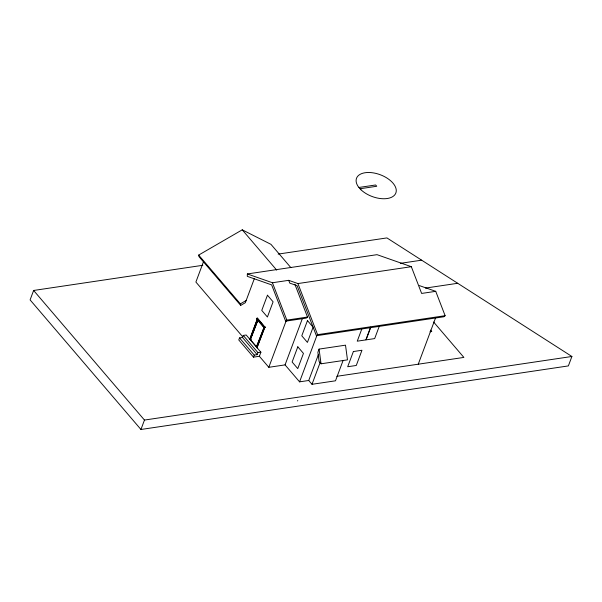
<?xml version="1.0" encoding="UTF-8"?>
<svg xmlns="http://www.w3.org/2000/svg" width="602" height="602" viewBox="0 0 602 602"><rect width="100%" height="100%" fill="white"/><g stroke="black" fill="none" stroke-linecap="round" stroke-linejoin="round"><path stroke-width="0.9" d="M247.362 273.955L272.443 282.744L288.697 280.329L289.773 283.113L297.117 285.694L316.396 335.72L443.915 316.757L445.126 315.696L435.735 291.338L421.633 293.437L411.324 266.694L377.025 254.669L247.362 273.955L247.279 276.341L271.645 284.881L285.634 321.175L306.298 318.097L307.509 317.036L294.86 284.204M202.836 265.294L33.622 290.465L30.1 299.894L140.943 429.482L568.378 365.911L571.9 356.482L386.92 237.918L278.147 254.097M203.626 261.366L195.891 282.052L242.832 336.932M140.943 429.482L144.465 420.061L571.9 356.482M254.36 278.598L245.345 302.701L240.702 305.395L198.991 256.618L198.645 255.09L242.237 229.829L270.953 244.337L290.909 267.664M242.478 337.474L243.238 335.434L257.949 352.637L257.189 354.676L242.478 337.474L239.536 337.91L238.768 339.949L253.48 357.144L259.372 356.271L268.808 367.303L285.062 364.887L299.57 381.849L308.728 380.487L311.994 384.302L335.487 380.81L343.125 360.38M256.888 318.398L257.468 318.082L265.113 327.368L264.624 327.443L256.888 318.398L257.626 318.27M249.89 338.648L249.431 338.941L249.973 338.745L257.536 318.511M250.304 337.865L257.212 319.391M250.289 339.438L257.791 320.008L250.169 339.46M257.859 320.437L250.537 339.4M256.58 346.79L264.075 327.36L256.46 346.812M253.48 357.144L254.247 355.112L239.536 337.91M257.144 347.452L264.714 327.202L256.971 318.157M257.024 347.467L265.046 326.939M257.468 347.512L257.009 347.805L257.385 347.414M259.372 356.271L260.892 352.2L246.18 334.998L243.238 335.434M268.808 367.303L286.176 320.836M285.062 364.887L302.43 318.42M299.57 381.849L316.945 335.389M297.584 400.947L297.764 400.473M319.075 349.1L317.871 352.305L319.113 361.539L321.047 363.796L347.482 359.868L345.51 345.164L319.075 349.1L321.047 363.796M308.728 380.487L318.383 354.668M311.994 384.302L320.272 362.171M361.983 328.504L357.249 341.176L365.835 339.904L370.576 327.232M370.817 327.195L366.084 339.867L374.67 338.587L379.403 325.915M418.255 364.195L435.63 317.736M285.634 321.175L286.838 320.113L307.509 317.036M316.396 335.72L317.6 334.659L445.126 315.696M240.702 305.395L240.364 303.867L246.165 300.503M358.912 187.47L375.64 184.98L376.739 186.266L360.011 188.757M400.345 263.345L421.656 260.177M288.697 280.329L297.915 283.565L411.324 266.694M425.403 288.095L457.708 283.286M264.707 327.217L265.204 327.127M250.327 339.648L251.433 339.483M256.294 346.624L256.821 346.752M257.949 352.637L260.892 352.2M254.247 355.112L257.189 354.676M429.978 331.777L431.769 331.506L430.565 330.099M336.842 376.303L463.879 357.415L433.591 322.002M419.391 285.604L435.735 291.338M242.237 229.829L276.702 270.117M260.072 322.68L264.075 327.36M256.979 319.384L264.398 328.052M198.645 255.09L240.364 303.867M249.521 338.708L257.378 347.745M33.622 290.465L144.465 420.061M297.915 283.565L317.6 334.659M272.443 282.744L286.838 320.113M267.454 295.213L261.765 310.414L267.408 317.013L273.097 301.813L267.454 295.213M307.471 320.595L301.79 335.803L307.426 342.395L313.115 327.195L307.471 320.595M297.809 346.812L292.12 362.013L297.764 368.612L303.453 353.404L297.809 346.812M353.374 351.538L347.693 366.738L356.279 365.467L361.96 350.259L353.374 351.538M360.989 189.78L358.107 186.417A20.995 11.619 20.5 0 1 375.904 173.406A20.995 11.619 20.5 0 1 394.506 195.161A20.995 11.619 20.5 0 1 360.989 189.78"/></g></svg>
